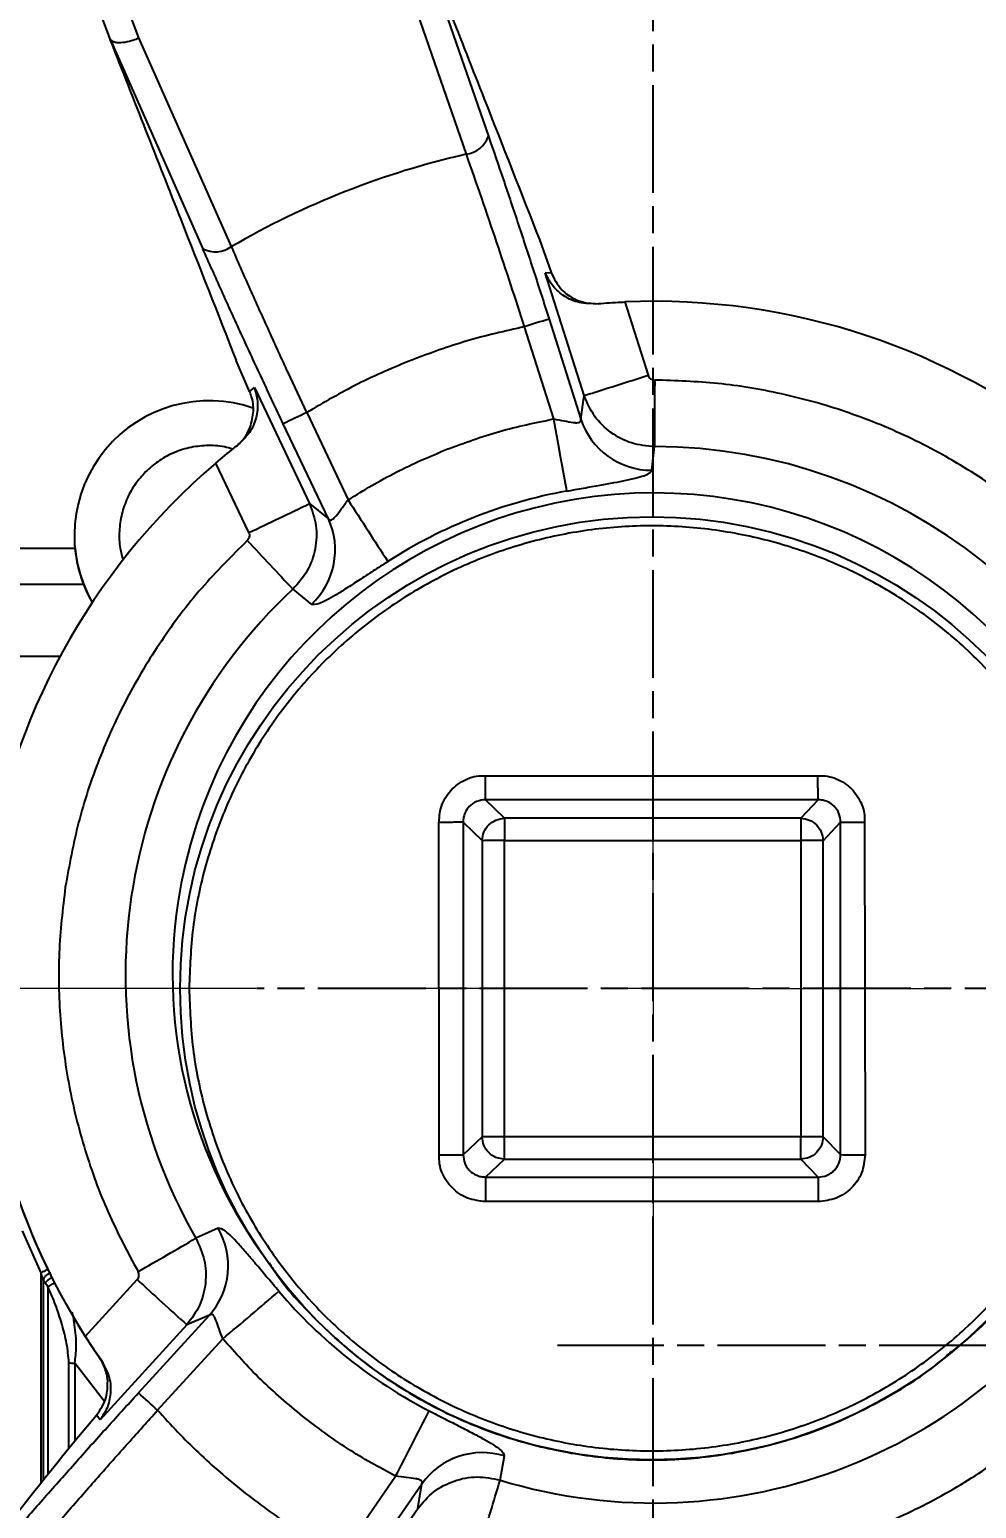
# Model space of a CAD drawing. Header units: millimetres. Extents: x 2451 to 4400, y 944 to 2322.
# Drawn here: x 3202.1 to 3307.5, y 1266.6 to 1431.2 of the extents above; entities that cross this region are included whole.
import ezdxf

# ---------------------------------------------------------------- set-up
doc = ezdxf.new("R2010")
doc.units = ezdxf.units.MM
doc.linetypes.add('AM_ISO08W050', pattern=[18, 12, -1.5, 3, -1.5])
for name, color, linetype, lineweight in [('10', 7, 'Continuous', 0), ('AM_5', 3, 'Continuous', 25), ('AM_7', 4, 'AM_ISO08W050', 25), ('FORMAT', 7, 'Continuous', 18)]:
    doc.layers.add(name, color=color, linetype=linetype, lineweight=lineweight)
doc.styles.add('SLDTEXTSTYLE1', font='txt.shx', dxfattribs={"width": 0.7, "bigfont": 'gbcbig.shx'})
doc.dimstyles.new('SLDDIMSTYLE12$0', dxfattribs={"dimtxt": 12, "dimasz": 10, "dimexe": 0, "dimexo": 0.0625, "dimgap": 0.875, "dimtad": 1, "dimdec": 1, "dimlfac": 1.8, "dimrnd": 1e-09, "dimzin": 12, "dimdsep": 46, "dimtxsty": 'SLDTEXTSTYLE1', "dimcen": 0.09, "dimdle": 8.16, "dimclrd": 3, "dimclre": 3, "dimadec": 0, "dimazin": 3, "dimtfac": 1, "dimtdec": 1, "dimtofl": 0, "dimtmove": 0, "dimatfit": 3, "dimfxl": 0, "dimfrac": 2, "dimtolj": 1, "dimlwd": 5, "dimlwe": 5, "dimarcsym": 0})
doc.dimstyles.new('SLDDIMSTYLE12$3', dxfattribs={"dimtxt": 12, "dimasz": 10, "dimexe": 0, "dimexo": 0.0625, "dimgap": 0.875, "dimtad": 1, "dimdec": 1, "dimlfac": 1.8, "dimrnd": 1e-09, "dimzin": 12, "dimdsep": 46, "dimtxsty": 'SLDTEXTSTYLE1', "dimcen": 0.09, "dimdle": 8.16, "dimclrd": 3, "dimclre": 3, "dimadec": 0, "dimazin": 3, "dimtfac": 1, "dimtdec": 1, "dimtofl": 0, "dimtmove": 0, "dimatfit": 3, "dimfxl": 0, "dimfrac": 2, "dimtolj": 1, "dimlwd": 5, "dimlwe": 5, "dimarcsym": 0})

# ---------------------------------------------------------------- blocks, each defined once
blk = doc.blocks.new('SW_CENTERMARKSYMBOL_15')
at = {"layer": 'FORMAT', "color": 0}
for p, q in [((0, 2), (0, 5.001)), ((0, 0), (0, 1)), ((-2, 0), (-6.488, 0)), ((0, 0), (-1, 0)), ((0, 0), (0, -1)), ((0, 0), (1, 0)), ((2, 0), (6.2, 0)), ((0, -2), (0, -6.938))]:
    blk.add_line(p, q, dxfattribs=at)
blk = doc.blocks.new('*D82')
at = {"layer": 'AM_5', "color": 3, "lineweight": 5, "transparency": 16777216}
blk.add_line((3271.56, 1464.69), (3271.56, 1500.22), dxfattribs=at)
at = {"layer": 'AM_5', "color": 3, "linetype": 'Continuous', "lineweight": 5, "transparency": 16777216}
for p, q in [((3281.56, 1500.22), (3438.63, 1500.22)), ((3448.63, 1398.79), (3448.63, 1500.22))]:
    blk.add_line(p, q, dxfattribs=at)
at = {"layer": 'AM_5', "color": 3, "transparency": 16777216}
for points in [[(3281.56, 1501.89), (3281.56, 1498.56), (3271.56, 1500.22)], [(3438.63, 1501.89), (3438.63, 1498.56), (3448.63, 1500.22)]]:
    blk.add_solid(points, dxfattribs=at)
at = {"layer": 'Defpoints', "color": 0, "transparency": 16777216}
for p in [(3448.63, 1500.22), (3271.56, 1464.62), (3448.63, 1398.72)]:
    blk.add_point(p, dxfattribs=at)
at = {"layer": 'AM_5', "color": 0, "transparency": 16777216, "insert": (3360.09, 1507.1), "char_height": 12, "attachment_point": 5, "style": 'SLDTEXTSTYLE1'}
blk.add_mtext('\\A1;178', dxfattribs=at)
blk = doc.blocks.new('*D83')
at = {"layer": 'AM_5', "color": 3, "linetype": 'Continuous', "lineweight": 5, "transparency": 16777216}
for p, q in [((3148.63, 1359.02), (3148.63, 1500.22)), ((3261.56, 1500.22), (3158.63, 1500.22))]:
    blk.add_line(p, q, dxfattribs=at)
at = {"layer": 'AM_5', "color": 3, "lineweight": 5, "transparency": 16777216}
blk.add_line((3271.56, 1464.69), (3271.56, 1500.22), dxfattribs=at)
at = {"layer": 'AM_5', "color": 3, "transparency": 16777216}
for points in [[(3158.63, 1501.89), (3158.63, 1498.56), (3148.63, 1500.22)], [(3261.56, 1501.89), (3261.56, 1498.56), (3271.56, 1500.22)]]:
    blk.add_solid(points, dxfattribs=at)
at = {"layer": 'Defpoints', "color": 0, "transparency": 16777216}
for p in [(3148.63, 1500.22), (3271.56, 1464.62), (3148.63, 1358.96)]:
    blk.add_point(p, dxfattribs=at)
at = {"layer": 'AM_5', "color": 0, "transparency": 16777216, "insert": (3210.09, 1507.1), "char_height": 12, "attachment_point": 5, "style": 'SLDTEXTSTYLE1'}
blk.add_mtext('\\A1;123', dxfattribs=at)
blk = doc.blocks.new('*D66')
at = {"layer": 'AM_5', "color": 3, "lineweight": 5, "transparency": 16777216}
blk.add_line((3227.34, 1324.49), (3077, 1324.49), dxfattribs=at)
at = {"layer": 'AM_5', "color": 3, "linetype": 'Continuous', "lineweight": 5, "transparency": 16777216}
for p, q in [((3077, 1314.49), (3077, 1092.86)), ((3206.64, 1082.86), (3077, 1082.86))]:
    blk.add_line(p, q, dxfattribs=at)
at = {"layer": 'AM_5', "color": 3, "transparency": 16777216}
for points in [[(3075.34, 1314.49), (3078.67, 1314.49), (3077, 1324.49)], [(3075.34, 1092.86), (3078.67, 1092.86), (3077, 1082.86)]]:
    blk.add_solid(points, dxfattribs=at)
at = {"layer": 'Defpoints', "color": 0, "transparency": 16777216}
for p in [(3227.41, 1324.49), (3077, 1082.86), (3206.7, 1082.86)]:
    blk.add_point(p, dxfattribs=at)
at = {"layer": 'AM_5', "color": 0, "transparency": 16777216, "insert": (3070.13, 1156.78), "char_height": 12, "attachment_point": 5, "rotation": 90, "style": 'SLDTEXTSTYLE1'}
blk.add_mtext('\\A1;245', dxfattribs=at)
blk = doc.blocks.new('*D58')
at = {"layer": 'AM_5', "color": 3, "linetype": 'Continuous', "lineweight": 5, "transparency": 16777216}
blk.add_line((3435.37, 1477.24), (3401.69, 1451.24), dxfattribs=at)
at = {"layer": 'AM_5', "color": 3, "lineweight": 5, "transparency": 16777216}
for p, q in [((3334.31, 1399.31), (3334.49, 1399.31)), ((3334.4, 1399.22), (3334.4, 1399.4))]:
    blk.add_line(p, q, dxfattribs=at)
at = {"layer": 'AM_5', "color": 3, "transparency": 16777216}
blk.add_solid([(3400.67, 1452.56), (3402.71, 1449.93), (3393.77, 1445.13)], dxfattribs=at)
at = {"layer": 'Defpoints', "color": 0, "transparency": 16777216}
for p in [(3393.77, 1445.13), (3275.03, 1353.48)]:
    blk.add_point(p, dxfattribs=at)
at = {"layer": 'AM_5', "color": 0, "transparency": 16777216, "insert": (3418.29, 1472.74), "char_height": 12, "attachment_point": 5, "rotation": 37.6642, "style": 'SLDTEXTSTYLE1'}
blk.add_mtext('\\A1;%%C345', dxfattribs=at)

msp = doc.modelspace()

# ---------------------------------------------------------------- linework, layer by layer
at = {"color": 7, "linetype": 'Continuous', "lineweight": 25}
for p, q in [((3214.304, 1430.321), (3202.366, 1462.322)), ((3202.164, 1454.182), (3211.162, 1429.979)), ((3244.889, 1443.486), (3253.226, 1419.381)), ((3242.45, 1441.411), (3250.737, 1417.369)), ((3211.102, 1430.173), (3221.431, 1406.853)), ((3224.627, 1407.081), (3214.304, 1430.321)), ((3258.899, 1407.874), (3260.204, 1404.193)), ((3259.536, 1404.157), (3260.204, 1404.193)), ((3263.872, 1390.503), (3259.536, 1404.157)), ((3263.182, 1401.091), (3264.072, 1400.819)), ((3264.072, 1400.819), (3264.077, 1400.819)), ((3264.077, 1400.819), (3265.527, 1400.727)), ((3268.413, 1400.92), (3271.007, 1392.755)), ((3257.218, 1398.147), (3260.474, 1387.893)), ((3259.968, 1399.014), (3263.51, 1387.862)), ((3226.635, 1390.963), (3225.138, 1394.415)), ((3226.635, 1390.963), (3227.167, 1391.403)), ((3227.167, 1391.403), (3233.31, 1378.461)), ((3263.51, 1387.862), (3263.872, 1390.503)), ((3232.994, 1388.603), (3237.607, 1378.883)), ((3226.377, 1386.287), (3226.703, 1386.976)), ((3235.404, 1376.788), (3230.387, 1387.359)), ((3226.373, 1386.284), (3226.377, 1386.287)), ((3271.401, 1382.177), (3271.717, 1384.81)), ((3226.547, 1375.237), (3222.874, 1382.976)), ((3233.31, 1378.461), (3235.404, 1376.788)), ((3207.135, 1374.955), (3207.135, 1374.906)), ((3191.66, 1373.489), (3207.198, 1373.489)), ((3231.456, 1368.947), (3233.511, 1367.248)), ((3125.512, 1361.489), (3205.567, 1361.489)), ((3252.9, 1348.154), (3289.871, 1348.166)), ((3255.011, 1343.423), (3252.9, 1345.49)), ((3289.934, 1345.49), (3252.9, 1345.49)), ((3289.934, 1345.49), (3287.986, 1343.423)), ((3247.753, 1305.965), (3247.719, 1342.938)), ((3250.414, 1343.004), (3252.524, 1340.937)), ((3250.414, 1343.004), (3250.414, 1305.97)), ((3287.986, 1343.423), (3255.011, 1343.423)), ((3290.475, 1340.936), (3292.419, 1342.999)), ((3292.419, 1305.974), (3292.419, 1342.999)), ((3295.081, 1342.994), (3295.156, 1305.969)), ((3252.524, 1340.937), (3252.524, 1307.962)), ((3255.011, 1307.966), (3255.011, 1340.941)), ((3255.011, 1340.941), (3287.986, 1340.941)), ((3287.986, 1340.941), (3287.986, 1307.966)), ((3290.475, 1307.962), (3290.475, 1340.936)), ((3218.908, 1324.623), (3218.908, 1324.614)), ((3252.524, 1307.962), (3250.414, 1305.97)), ((3287.986, 1307.966), (3255.011, 1307.966)), ((3292.419, 1305.974), (3290.475, 1307.962)), ((3252.905, 1303.486), (3255.011, 1305.473)), ((3255.011, 1305.473), (3287.986, 1305.473)), ((3287.986, 1305.473), (3289.93, 1303.486)), ((3252.905, 1303.486), (3289.93, 1303.486)), ((3289.93, 1300.743), (3252.905, 1300.743)), ((3223.134, 1297.773), (3220.661, 1296.669)), ((3203.447, 1292.823), (3201.364, 1297.483)), ((3203.447, 1292.793), (3203.447, 1292.823)), ((3203.455, 1292.79), (3203.447, 1292.823)), ((3203.895, 1291.676), (3203.696, 1291.958)), ((3204.196, 1291.292), (3203.895, 1291.676)), ((3208.352, 1285.735), (3214.124, 1292.061)), ((3214.271, 1279.455), (3222.158, 1288.098)), ((3222.158, 1288.098), (3219.654, 1287.03)), ((3219.654, 1287.03), (3210, 1276.451)), ((3216.402, 1277.515), (3223.654, 1285.462)), ((3210.433, 1278.533), (3207.182, 1282.752)), ((3209.951, 1283.312), (3210.174, 1283.005)), ((3210.731, 1281.521), (3210.728, 1281.524)), ((3210.842, 1280.767), (3210.731, 1281.521)), ((3207.169, 1274.12), (3209.612, 1276.981)), ((3210, 1276.451), (3209.612, 1276.981)), ((3254.529, 1269.733), (3255.009, 1272.423)), ((3236.78, 1261.309), (3242.89, 1270.163)), ((3245.801, 1269.295), (3239.155, 1259.664)), ((3245.364, 1266.583), (3245.801, 1269.295)), ((3237.23, 1254.796), (3245.364, 1266.583))]:
    msp.add_line(p, q, dxfattribs=at)
at = {"color": 7, "linetype": 'Continuous', "lineweight": 25, "flags": 128}
for points in [[(3271.728, 1392.223), (3271.726, 1390.889), (3271.724, 1389.598), (3271.722, 1388.391), (3271.721, 1387.307), (3271.719, 1386.38), (3271.718, 1385.64), (3271.718, 1385.111), (3271.717, 1384.81)], [(3260.474, 1387.893), (3260.735, 1386.447), (3260.987, 1385.048), (3261.224, 1383.74), (3261.436, 1382.565), (3261.618, 1381.561), (3261.763, 1380.759), (3261.867, 1380.186), (3261.926, 1379.859)], [(3255.011, 1343.423), (3255.011, 1343.335), (3255.011, 1343.167), (3255.011, 1342.924), (3255.011, 1342.614), (3255.011, 1342.248), (3255.011, 1341.838), (3255.011, 1341.397), (3255.011, 1340.941)], [(3287.986, 1343.423), (3287.986, 1343.335), (3287.986, 1343.167), (3287.986, 1342.924), (3287.986, 1342.614), (3287.986, 1342.248), (3287.986, 1341.838), (3287.986, 1341.397), (3287.986, 1340.941)], [(3255.011, 1305.473), (3255.011, 1305.56), (3255.011, 1305.728), (3255.011, 1305.972), (3255.011, 1306.284), (3255.011, 1306.652), (3255.011, 1307.065), (3255.011, 1307.508), (3255.011, 1307.966)], [(3287.986, 1305.473), (3287.986, 1305.56), (3287.986, 1305.728), (3287.986, 1305.972), (3287.986, 1306.284), (3287.986, 1306.652), (3287.986, 1307.065), (3287.986, 1307.508), (3287.986, 1307.966)], [(3252.905, 1303.486), (3252.905, 1303.39), (3252.905, 1303.205), (3252.905, 1302.936), (3252.905, 1302.594), (3252.905, 1302.188), (3252.905, 1301.735), (3252.905, 1301.247), (3252.905, 1300.743)], [(3289.93, 1303.486), (3289.93, 1303.39), (3289.93, 1303.205), (3289.93, 1302.936), (3289.93, 1302.594), (3289.93, 1302.188), (3289.93, 1301.735), (3289.93, 1301.247), (3289.93, 1300.743)], [(3203.447, 1269.464), (3203.447, 1273.057), (3203.447, 1278.108), (3203.447, 1283.098), (3203.447, 1288.001), (3203.447, 1292.793)], [(3203.696, 1269.777), (3203.696, 1272.505), (3203.696, 1277.478), (3203.696, 1282.394), (3203.696, 1287.229), (3203.696, 1291.958)], [(3204.196, 1291.292), (3204.196, 1286.401), (3204.196, 1281.399), (3204.196, 1276.314), (3204.196, 1271.172), (3204.196, 1270.396)], [(3206.528, 1273.335), (3206.528, 1277.892), (3206.528, 1282.824)], [(3207.182, 1282.752), (3207.182, 1277.84), (3207.182, 1274.147)]]:
    msp.add_lwpolyline(points, dxfattribs=at)
at = {"color": 7, "linetype": 'Continuous', "lineweight": 25}
msp.add_circle((3271.408, 1324.489), 52.5, dxfattribs=at)
for centre, radius, start, end in [((3250.344, 1420.402), 3.058, 277.39752, 340.49784), ((3271.633, 1326.057), 93.672, 102.88972, 120.12054), ((3222.842, 1409.577), 3.068, 242.60529, 305.56074), ((3271.634, 1325.989), 75, 10.54851, 92.46086), ((3380.491, 1011.95), 405.394, 107.29542, 107.70302), ((2950.936, 2394.717), 1051.844, 287.308245, 287.715785), ((3222.135, 1374.917), 15, 70.68701, 209.89018), ((3416.919, 999.721), 430.183, 115.31225, 115.69693), ((3271.37, 1390.454), 8.277, 198.25, 270.21482), ((3271.633, 1326.001), 58.809, 13.09228, 89.91829), ((3271.633, 1325.989), 75, 130.5515, 212.46111), ((3271.633, 1326.08), 53.574, 308.26934, 171.50515), ((2749.64, 2384.164), 1115.963, 295.299462, 295.684155), ((5230.196, 2660.13), 2368.967, 212.741266, 212.938789), ((3271.633, 1326.064), 54.664, 100.22856, 122.78193), ((3227.886, 1373.322), 8.279, 312.79782, 24.74766), ((3222.134, 1374.868), 15, 179.85416, 209.77464), ((4474.756, 2540.152), 1708.073, 223.040922, 223.289717), ((3271.633, 1326.001), 58.809, 133.09211, 209.9183), ((3254.472, 975.405), 365.536, 89.91553, 90.30529), ((3288.532, 981.155), 359.787, 89.69056, 90.08686), ((3271.633, 1326.08), 53.574, 171.50512, 216.90515), ((3271.633, 1325.977), 75, 179.85416, 214.67082), ((3254.472, 942.43), 365.536, 89.91553, 90.30529), ((3288.532, 948.18), 359.787, 89.69056, 90.08686), ((3294.556, 1701.734), 395.766, 269.69056, 270.08686), ((3215.984, 1293.607), 8.275, 318.25455, 30.22182), ((2535.883, 2474.818), 1362.702, 299.853963, 300.166528), ((3271.633, 1326.001), 58.81, 253.09221, 329.91815), ((3203.049, 1291.733), 1.132, 68.96163, 69.4452), ((4124.819, 2287.608), 1349.252, 227.54871, 227.866183), ((3271.634, 1325.99), 75, 250.55137, 332.45778), ((2122.779, 2589.46), 1706.557, 310.172067, 310.447019), ((3271.633, 1326.064), 54.664, 220.22866, 242.78205), ((2865.227, 893.792), 520.16, 47.53594, 47.85337), ((699.37, 2580.259), 2861.092, 332.748286, 332.912361), ((3252.56, 1264.515), 8.278, 72.79245, 144.73438), ((-671.265, 2456.885), 4101.365, 343.070862, 343.174801)]:
    msp.add_arc(centre, radius, start, end, dxfattribs=at)
for points, knots in [([(3271.2, 1155.758), (3273.761, 1155.783), (3277.341, 1155.818), (3282.61, 1156.096), (3287.075, 1156.432), (3292.391, 1156.997), (3297.96, 1157.771), (3303.773, 1158.781), (3309.744, 1160.037), (3315.82, 1161.547), (3321.958, 1163.318), (3328.124, 1165.352), (3334.287, 1167.652), (3340.424, 1170.217), (3346.512, 1173.047), (3352.532, 1176.141), (3358.464, 1179.496), (3364.293, 1183.108), (3370.003, 1186.973), (3375.579, 1191.088), (3381.006, 1195.445), (3386.272, 1200.039), (3391.363, 1204.864), (3396.268, 1209.911), (3400.975, 1215.174), (3405.473, 1220.644), (3409.751, 1226.312), (3413.8, 1232.17), (3417.609, 1238.206), (3421.171, 1244.412), (3424.476, 1250.777), (3427.517, 1257.289), (3430.286, 1263.939), (3432.776, 1270.713), (3434.982, 1277.601), (3436.896, 1284.589), (3438.515, 1291.667), (3439.833, 1298.821), (3440.846, 1306.038), (3441.55, 1313.305), (3441.943, 1320.609), (3442.022, 1327.937), (3441.785, 1335.275), (3441.231, 1342.61), (3440.359, 1349.927), (3439.168, 1357.214), (3437.66, 1364.457), (3435.835, 1371.642), (3433.695, 1378.754), (3431.241, 1385.782), (3428.476, 1392.71), (3425.403, 1399.527), (3422.026, 1406.217), (3418.349, 1412.769), (3414.375, 1419.169), (3410.11, 1425.405), (3405.559, 1431.463), (3400.727, 1437.331), (3395.62, 1442.997), (3390.243, 1448.45), (3384.796, 1453.498), (3379.323, 1458.15), (3373.865, 1462.419), (3368.24, 1466.462), (3362.458, 1470.27), (3356.531, 1473.838), (3350.469, 1477.16), (3344.283, 1480.23), (3337.986, 1483.044), (3331.592, 1485.596), (3325.117, 1487.882), (3318.58, 1489.898), (3312.005, 1491.641), (3305.432, 1493.106), (3298.938, 1494.287), (3292.648, 1495.184), (3287.125, 1495.768), (3282.242, 1496.135), (3277.418, 1496.375), (3271.443, 1496.492), (3265.927, 1496.382), (3260.657, 1496.11), (3256.193, 1495.773), (3250.877, 1495.208), (3245.308, 1494.434), (3239.494, 1493.424), (3233.523, 1492.168), (3227.447, 1490.657), (3221.309, 1488.887), (3215.144, 1486.853), (3208.981, 1484.553), (3202.844, 1481.988), (3196.756, 1479.157), (3190.736, 1476.064), (3184.803, 1472.709), (3178.974, 1469.097), (3173.264, 1465.231), (3167.689, 1461.117), (3162.262, 1456.76), (3156.996, 1452.166), (3151.905, 1447.341), (3147, 1442.294), (3142.293, 1437.031), (3137.795, 1431.561), (3133.517, 1425.892), (3129.468, 1420.035), (3125.658, 1413.999), (3122.097, 1407.793), (3118.792, 1401.428), (3115.749, 1394.916), (3112.987, 1388.265), (3110.65, 1381.982), (3109.372, 1377.877), (3108.808, 1376.069)], [0, 0, 0, 0, 0.0102074, 0.014274, 0.021037, 0.0280561, 0.0355867, 0.0434511, 0.0515783, 0.0599113, 0.0684099, 0.0770439, 0.085791, 0.0946336, 0.1035582, 0.112554, 0.1216124, 0.1307262, 0.1398897, 0.1490979, 0.1583469, 0.1676331, 0.1769537, 0.1863062, 0.1956884, 0.2050985, 0.2145348, 0.2239961, 0.233481, 0.2429885, 0.2525178, 0.262068, 0.2716385, 0.2812287, 0.2908382, 0.3004664, 0.3101132, 0.3197782, 0.3294613, 0.3391624, 0.3488814, 0.3586183, 0.3683733, 0.3781464, 0.387938, 0.3977483, 0.4075776, 0.4174265, 0.4272956, 0.4371854, 0.4470968, 0.4570307, 0.4669882, 0.4769704, 0.486979, 0.4970156, 0.5070822, 0.5171812, 0.5273154, 0.5374882, 0.5477037, 0.5569145, 0.5661226, 0.5753266, 0.5845258, 0.5937191, 0.6029052, 0.6120821, 0.6212471, 0.6303962, 0.6395236, 0.6486197, 0.6576679, 0.6666375, 0.6754633, 0.6839789, 0.6919633, 0.6976055, 0.7035012, 0.7112199, 0.7214273, 0.7254939, 0.7322569, 0.739276, 0.7468066, 0.754671, 0.7627982, 0.7711312, 0.7796298, 0.7882638, 0.7970109, 0.8058535, 0.8147781, 0.8237739, 0.8328323, 0.8419461, 0.8511096, 0.8603178, 0.8695668, 0.878853, 0.8881736, 0.8975261, 0.9069083, 0.9163184, 0.9257547, 0.935216, 0.9447009, 0.9542084, 0.9637377, 0.9732879, 0.9828584, 0.9924486, 1, 1, 1, 1]), ([(3272.017, 1476.447), (3274.417, 1476.41), (3277.776, 1476.357), (3282.718, 1476.053), (3286.908, 1475.697), (3291.895, 1475.105), (3297.116, 1474.306), (3302.562, 1473.268), (3308.15, 1471.984), (3313.829, 1470.446), (3319.557, 1468.648), (3325.301, 1466.588), (3331.031, 1464.264), (3336.723, 1461.676), (3342.355, 1458.826), (3347.907, 1455.716), (3353.36, 1452.349), (3358.698, 1448.73), (3363.903, 1444.863), (3368.962, 1440.754), (3373.86, 1436.41), (3378.584, 1431.837), (3383.119, 1427.044), (3387.455, 1422.038), (3391.58, 1416.829), (3395.482, 1411.426), (3399.152, 1405.839), (3402.578, 1400.078), (3405.752, 1394.154), (3408.666, 1388.079), (3411.311, 1381.864), (3413.679, 1375.522), (3415.764, 1369.064), (3417.558, 1362.505), (3419.058, 1355.857), (3420.257, 1349.133), (3421.153, 1342.347), (3421.729, 1335.513), (3422.003, 1329.447), (3421.951, 1325.663), (3421.931, 1324.17)], [0, 0, 0, 0, 0.0302952, 0.0423856, 0.0624901, 0.08336, 0.1057536, 0.1291426, 0.1533151, 0.1781023, 0.2033838, 0.2290707, 0.2550958, 0.2814075, 0.3079654, 0.3347376, 0.3616982, 0.3888263, 0.4161047, 0.4435189, 0.4710571, 0.4987089, 0.526466, 0.5543209, 0.5822674, 0.6103001, 0.6384144, 0.6666062, 0.6948723, 0.7232096, 0.7516156, 0.7800883, 0.8086258, 0.8372268, 0.86589, 0.8946146, 0.9234, 0.9522458, 0.9811519, 1, 1, 1, 1]), ([(3244.976, 1443.302), (3247.568, 1436.708), (3252.195, 1424.933), (3256.85, 1413.086), (3258.899, 1407.874)], [0, 0, 0, 0, 0.5600004, 1, 1, 1, 1]), ([(3211.162, 1429.979), (3211.149, 1430.014), (3211.12, 1430.087), (3211.094, 1430.16), (3211.089, 1430.186), (3211.094, 1430.185), (3211.1, 1430.176), (3211.102, 1430.173)], [0, 0, 0, 0, 0.3325712, 0.6879646, 0.8313814, 0.949784, 1, 1, 1, 1]), ([(3211.102, 1430.173), (3211.215, 1430.067), (3211.39, 1429.903), (3211.854, 1429.817), (3212.413, 1429.802), (3213.155, 1429.918), (3213.82, 1430.127), (3214.166, 1430.263), (3214.268, 1430.306), (3214.304, 1430.321)], [0, 0, 0, 0, 0.2389954, 0.3678324, 0.4996781, 0.7489725, 0.9246805, 0.9739408, 1, 1, 1, 1]), ([(3211.162, 1429.979), (3213.763, 1423.359), (3218.408, 1411.54), (3223.082, 1399.648), (3225.138, 1394.415)], [0, 0, 0, 0, 0.5600002, 1, 1, 1, 1]), ([(3253.226, 1419.381), (3253.779, 1417.772), (3254.886, 1414.554), (3256.58, 1409.483), (3258.283, 1404.292), (3259.405, 1400.778), (3259.968, 1399.014)], [0, 0, 0, 0, 0.2492462, 0.4987214, 0.7485201, 1, 1, 1, 1]), ([(3250.737, 1417.369), (3251.301, 1415.756), (3252.407, 1412.588), (3254.07, 1407.689), (3255.673, 1402.884), (3256.71, 1399.705), (3257.218, 1398.147)], [0, 0, 0, 0, 0.2645644, 0.5194287, 0.7645782, 1, 1, 1, 1]), ([(3230.387, 1387.359), (3229.596, 1389.032), (3228.019, 1392.368), (3225.725, 1397.326), (3223.507, 1402.19), (3222.123, 1405.299), (3221.431, 1406.853)], [0, 0, 0, 0, 0.2514799, 0.5012785, 0.7507527, 1, 1, 1, 1]), ([(3232.994, 1388.603), (3232.303, 1390.088), (3230.892, 1393.12), (3228.788, 1397.727), (3226.664, 1402.445), (3225.314, 1405.517), (3224.627, 1407.081)], [0, 0, 0, 0, 0.2354209, 0.48057, 0.7354347, 1, 1, 1, 1]), ([(3265.137, 1400.709), (3264.437, 1400.734), (3263.037, 1400.785), (3261.443, 1401.652), (3260.224, 1402.772), (3259.766, 1403.695), (3259.536, 1404.157)], [0, 0, 0, 0, 0.2499493, 0.4997481, 0.749457, 1, 1, 1, 1]), ([(3260.204, 1404.193), (3260.543, 1403.515), (3261.128, 1402.345), (3262.386, 1401.437), (3263.056, 1401.145), (3263.182, 1401.091)], [0, 0, 0, 0, 0.5280154, 0.9113192, 1, 1, 1, 1]), ([(3265.137, 1400.709), (3265.972, 1400.774), (3267.041, 1400.858), (3268.167, 1400.909), (3268.413, 1400.92)], [0, 0, 0, 0, 0.7808444, 1, 1, 1, 1]), ([(3271.007, 1392.755), (3271.038, 1392.681), (3271.1, 1392.533), (3271.273, 1392.362), (3271.488, 1392.246), (3271.648, 1392.231), (3271.728, 1392.223)], [0, 0, 0, 0, 0.25014976, 0.49937147, 0.74925843, 1, 1, 1, 1]), ([(3336.148, 1340.991), (3335.547, 1343.258), (3334.331, 1347.843), (3331.559, 1354.493), (3328.044, 1360.971), (3323.729, 1367.127), (3318.668, 1372.833), (3312.954, 1377.943), (3306.688, 1382.361), (3299.989, 1386.007), (3293.019, 1388.826), (3285.917, 1390.792), (3278.813, 1391.996), (3274.072, 1392.148), (3271.728, 1392.223)], [0, 0, 0, 0, 0.07919299, 0.16015936, 0.24278284, 0.32785451, 0.41364109, 0.49999999, 0.58635361, 0.67214028, 0.75721715, 0.83983537, 0.92080432, 1, 1, 1, 1]), ([(3227.167, 1391.403), (3227.313, 1390.908), (3227.606, 1389.92), (3227.476, 1388.268), (3226.9, 1386.546), (3225.91, 1385.553), (3225.415, 1385.057)], [0, 0, 0, 0, 0.2505534, 0.5002592, 0.7500542, 1, 1, 1, 1]), ([(3226.703, 1386.976), (3226.864, 1387.565), (3227.186, 1388.743), (3226.974, 1390.098), (3226.702, 1390.792), (3226.635, 1390.963)], [0, 0, 0, 0, 0.43033155, 0.858978, 1, 1, 1, 1]), ([(3271.717, 1384.81), (3270.85, 1384.892), (3269.118, 1385.055), (3266.791, 1386.299), (3264.894, 1388.123), (3264.213, 1389.709), (3263.872, 1390.503)], [0, 0, 0, 0, 0.2503671, 0.5005248, 0.7501034, 1, 1, 1, 1]), ([(3260.474, 1387.893), (3260.875, 1387.824), (3261.665, 1387.686), (3262.538, 1387.508), (3263.072, 1387.463), (3263.359, 1387.501), (3263.522, 1387.629), (3263.514, 1387.783), (3263.51, 1387.862)], [0, 0, 0, 0, 0.2616178, 0.5161546, 0.6376198, 0.7555299, 0.8740541, 1, 1, 1, 1]), ([(3224.753, 1384.529), (3224.447, 1384.623), (3223.508, 1384.908), (3221.849, 1384.977), (3219.888, 1384.742), (3218.049, 1384.116), (3216.407, 1383.21), (3215.503, 1382.395), (3215.064, 1381.998)], [0, 0, 0, 0, 0.0913222, 0.2798441, 0.468366, 0.6532648, 0.8313182, 1, 1, 1, 1]), ([(3222.874, 1382.976), (3223.552, 1383.546), (3224.421, 1384.275), (3225.236, 1384.916), (3225.415, 1385.057)], [0, 0, 0, 0, 0.78080054, 1, 1, 1, 1]), ([(3225.107, 1384.801), (3225.469, 1385.133), (3225.954, 1385.578), (3226.288, 1386.141), (3226.373, 1386.284)], [0, 0, 0, 0, 0.7449704, 1, 1, 1, 1]), ([(3215.064, 1381.998), (3214.676, 1381.569), (3213.879, 1380.689), (3212.985, 1379.094), (3212.358, 1377.314), (3212.092, 1375.412), (3212.142, 1373.668), (3212.435, 1372.619), (3212.555, 1372.19)], [0, 0, 0, 0, 0.1629563, 0.3344814, 0.5122355, 0.6932761, 0.8743167, 1, 1, 1, 1]), ([(3261.926, 1379.859), (3262.561, 1379.973), (3263.846, 1380.203), (3265.634, 1380.518), (3267.236, 1380.804), (3268.672, 1381.081), (3269.881, 1381.359), (3270.74, 1381.636), (3271.278, 1381.908), (3271.36, 1382.086), (3271.401, 1382.177)], [0, 0, 0, 0, 0.1222892, 0.2475486, 0.3637592, 0.4805658, 0.6189284, 0.7530679, 0.8736947, 1, 1, 1, 1]), ([(3233.31, 1378.461), (3233.601, 1377.652), (3234.184, 1376.032), (3234.045, 1373.409), (3233.195, 1370.907), (3232.037, 1369.601), (3231.456, 1368.947)], [0, 0, 0, 0, 0.248705, 0.4981896, 0.7483774, 1, 1, 1, 1]), ([(3235.404, 1376.788), (3235.455, 1376.728), (3235.555, 1376.61), (3235.762, 1376.627), (3235.998, 1376.795), (3236.358, 1377.191), (3236.876, 1377.918), (3237.361, 1378.558), (3237.607, 1378.883)], [0, 0, 0, 0, 0.1251651, 0.2440023, 0.362149, 0.4834229, 0.7377951, 1, 1, 1, 1]), ([(3226.547, 1375.237), (3226.574, 1375.161), (3226.63, 1375.011), (3226.619, 1374.768), (3226.542, 1374.537), (3226.435, 1374.417), (3226.382, 1374.356)], [0, 0, 0, 0, 0.25014978, 0.49937143, 0.74925837, 1, 1, 1, 1]), ([(3226.382, 1374.356), (3224.647, 1372.626), (3221.164, 1369.152), (3216.699, 1363.225), (3212.86, 1356.845), (3209.789, 1350.063), (3207.445, 1343.022), (3206.563, 1338.182), (3206.123, 1335.771)], [0, 0, 0, 0, 0.1654437, 0.332195, 0.5, 0.6677943, 0.834551, 1, 1, 1, 1]), ([(3242.036, 1372.022), (3241.489, 1371.669), (3240.382, 1370.953), (3238.815, 1369.936), (3237.386, 1369.012), (3236.163, 1368.251), (3235.154, 1367.676), (3234.084, 1367.16), (3233.739, 1367.213), (3233.511, 1367.248)], [0, 0, 0, 0, 0.1235233, 0.2501507, 0.3747805, 0.5002123, 0.6235234, 0.7497125, 1, 1, 1, 1]), ([(3127.685, 1369.489), (3129.058, 1369.489), (3134.137, 1369.489), (3142.865, 1369.489), (3153.754, 1369.489), (3164.363, 1369.489), (3174.695, 1369.489), (3184.722, 1369.489), (3192.076, 1369.489), (3195.939, 1369.489), (3196.687, 1369.489), (3196.687, 1369.489), (3196.687, 1369.489), (3196.687, 1369.489), (3200.502, 1369.489), (3204.317, 1369.489), (3208.132, 1369.489)], [0.53953641, 0.53953641, 0.53953641, 0.53953641, 0.56595073, 0.63717085, 0.70731845, 0.77672255, 0.84532766, 0.91392969, 0.98333386, 1, 1, 1, 1.00000011, 1.00000011, 1.00000011, 1.08499559, 1.08499559, 1.08499559, 1.08499559]), ([(3247.719, 1342.938), (3247.775, 1343.644), (3247.886, 1345.039), (3249.122, 1346.79), (3250.559, 1347.758), (3251.876, 1348.165), (3252.561, 1348.158), (3252.9, 1348.154)], [0, 0, 0, 0, 0.2548061, 0.5030235, 0.7512335, 0.8766037, 1, 1, 1, 1]), ([(3289.934, 1345.49), (3289.933, 1345.554), (3289.931, 1345.686), (3289.918, 1346.279), (3289.901, 1346.961), (3289.885, 1347.601), (3289.876, 1347.972), (3289.871, 1348.166)], [0, 0, 0, 0, 0.2386603, 0.491323, 0.7193143, 0.8531728, 1, 1, 1, 1]), ([(3289.871, 1348.166), (3290.237, 1348.166), (3290.943, 1348.164), (3292.28, 1347.758), (3293.727, 1346.787), (3294.695, 1345.335), (3295.101, 1344.018), (3295.088, 1343.333), (3295.081, 1342.994)], [0, 0, 0, 0, 0.1326034, 0.256109, 0.503904, 0.7516959, 0.877002, 1, 1, 1, 1]), ([(3252.9, 1345.49), (3252.573, 1345.459), (3252.08, 1345.411), (3251.498, 1345.097), (3250.997, 1344.691), (3250.633, 1344.139), (3250.438, 1343.512), (3250.422, 1343.175), (3250.414, 1343.004)], [0, 0, 0, 0, 0.2493138, 0.3761129, 0.5001652, 0.7410461, 0.8682365, 1, 1, 1, 1]), ([(3292.419, 1342.999), (3292.387, 1343.326), (3292.339, 1343.82), (3292.025, 1344.401), (3291.62, 1344.904), (3291.068, 1345.27), (3290.441, 1345.466), (3290.105, 1345.482), (3289.934, 1345.49)], [0, 0, 0, 0, 0.2493268, 0.3762956, 0.5001656, 0.7420044, 0.8689622, 1, 1, 1, 1]), ([(3250.414, 1343.004), (3250.347, 1343.002), (3250.209, 1342.999), (3249.602, 1342.984), (3248.919, 1342.967), (3248.285, 1342.952), (3247.914, 1342.943), (3247.719, 1342.938)], [0, 0, 0, 0, 0.2438999, 0.4992707, 0.7200727, 0.8527413, 1, 1, 1, 1]), ([(3206.123, 1335.771), (3205.839, 1333.338), (3205.268, 1328.451), (3205.453, 1321.033), (3206.409, 1313.649), (3208.216, 1306.426), (3210.754, 1299.453), (3213.07, 1295.112), (3214.223, 1292.951)], [0, 0, 0, 0, 0.1654437, 0.332195, 0.5, 0.6677943, 0.834551, 1, 1, 1, 1]), ([(3101.33, 1327.25), (3101.314, 1326.258), (3101.259, 1322.819), (3101.495, 1316.93), (3102.034, 1309.595), (3102.91, 1302.277), (3104.099, 1294.99), (3105.608, 1287.748), (3107.432, 1280.563), (3109.573, 1273.45), (3112.027, 1266.423), (3114.792, 1259.494), (3117.864, 1252.678), (3121.241, 1245.987), (3124.919, 1239.435), (3128.893, 1233.035), (3133.158, 1226.8), (3137.709, 1220.742), (3142.541, 1214.874), (3147.648, 1209.207), (3153.024, 1203.755), (3158.471, 1198.707), (3163.945, 1194.055), (3169.403, 1189.785), (3175.028, 1185.743), (3180.809, 1181.935), (3186.737, 1178.367), (3192.799, 1175.045), (3198.985, 1171.974), (3205.282, 1169.161), (3211.675, 1166.609), (3218.15, 1164.323), (3224.688, 1162.307), (3231.263, 1160.564), (3237.836, 1159.099), (3244.33, 1157.918), (3250.619, 1157.021), (3256.143, 1156.437), (3261.026, 1156.071), (3265.85, 1155.823), (3269.264, 1155.782), (3271.2, 1155.758)], [0, 0, 0, 0, 0.0110977, 0.0384563, 0.065866, 0.0933273, 0.120841, 0.1484084, 0.1760305, 0.2037091, 0.231446, 0.2592434, 0.2871039, 0.3150305, 0.3430267, 0.3710966, 0.3992451, 0.4274777, 0.4558012, 0.4842235, 0.512754, 0.5414043, 0.5672369, 0.5930617, 0.6188752, 0.6446752, 0.6704587, 0.6962218, 0.7219592, 0.7476632, 0.7733229, 0.7989215, 0.8244321, 0.8498086, 0.8749648, 0.8997175, 0.9236002, 0.9459932, 0.9618174, 0.9783523, 1, 1, 1, 1]), ([(3252.905, 1300.743), (3252.222, 1300.82), (3250.855, 1300.976), (3249.112, 1302.18), (3248.142, 1303.621), (3247.734, 1304.94), (3247.747, 1305.625), (3247.753, 1305.965)], [0, 0, 0, 0, 0.2495155, 0.4993463, 0.7494031, 0.8758585, 1, 1, 1, 1]), ([(3247.753, 1305.965), (3248.073, 1305.965), (3248.733, 1305.965), (3249.59, 1305.966), (3250.215, 1305.968), (3250.349, 1305.969), (3250.414, 1305.97)], [0, 0, 0, 0, 0.2426841, 0.5013251, 0.7592367, 1, 1, 1, 1]), ([(3250.414, 1305.97), (3250.446, 1305.643), (3250.494, 1305.149), (3250.81, 1304.568), (3251.216, 1304.069), (3251.768, 1303.706), (3252.394, 1303.51), (3252.732, 1303.494), (3252.905, 1303.486)], [0, 0, 0, 0, 0.2493016, 0.375853, 0.5001539, 0.7402565, 0.8676627, 1, 1, 1, 1]), ([(3289.93, 1303.486), (3290.257, 1303.518), (3290.751, 1303.566), (3291.332, 1303.881), (3291.833, 1304.287), (3292.198, 1304.839), (3292.394, 1305.465), (3292.41, 1305.803), (3292.419, 1305.974)], [0, 0, 0, 0, 0.2493148, 0.376036, 0.5001542, 0.7412291, 0.8683988, 1, 1, 1, 1]), ([(3295.156, 1305.969), (3295.078, 1305.284), (3294.922, 1303.914), (3293.716, 1302.183), (3291.985, 1300.977), (3290.615, 1300.821), (3289.93, 1300.743)], [0, 0, 0, 0, 0.2498541, 0.5000068, 0.7501542, 1, 1, 1, 1]), ([(3229.899, 1290.76), (3229.479, 1291.257), (3228.629, 1292.264), (3227.733, 1293.329), (3227.163, 1294.003), (3226.829, 1294.398), (3226.205, 1295.13), (3225.408, 1296.041), (3224.587, 1296.904), (3223.711, 1297.701), (3223.365, 1297.744), (3223.134, 1297.773)], [0, 0, 0, 0, 0.1235463, 0.2500747, 0.2792914, 0.3122334, 0.3634887, 0.4998737, 0.6231492, 0.7493974, 1, 1, 1, 1]), ([(3220.661, 1296.669), (3221.023, 1295.877), (3221.748, 1294.295), (3221.835, 1291.658), (3221.204, 1289.105), (3220.171, 1287.722), (3219.654, 1287.03)], [0, 0, 0, 0, 0.250367, 0.5005248, 0.7501034, 1, 1, 1, 1]), ([(3203.447, 1292.823), (3203.512, 1292.863), (3203.643, 1292.944), (3203.904, 1293.082), (3204.105, 1293.183), (3204.208, 1293.23), (3204.223, 1293.237)], [0, 0, 0, 0, 0.3222981, 0.6435165, 0.9486834, 1, 1, 1, 1]), ([(3203.696, 1291.958), (3203.683, 1291.999), (3203.652, 1292.094), (3203.568, 1292.378), (3203.503, 1292.615), (3203.455, 1292.79)], [0, 0, 0, 0, 0.1694804, 0.3880482, 1, 1, 1, 1]), ([(3203.696, 1291.958), (3203.717, 1292.054), (3203.758, 1292.246), (3203.958, 1292.514), (3204.219, 1292.707), (3204.417, 1292.811), (3204.516, 1292.828), (3204.518, 1292.828)], [0, 0, 0, 0, 0.2608226, 0.5230424, 0.7711913, 0.9942166, 1, 1, 1, 1]), ([(3214.124, 1292.061), (3214.172, 1292.125), (3214.269, 1292.252), (3214.33, 1292.488), (3214.324, 1292.731), (3214.257, 1292.877), (3214.223, 1292.951)], [0, 0, 0, 0, 0.25014976, 0.49937147, 0.74925843, 1, 1, 1, 1]), ([(3228.816, 1293.928), (3229.124, 1293.455), (3230.683, 1291.064), (3234.215, 1287.277), (3239.346, 1282.704), (3245.085, 1278.886), (3251.258, 1275.838), (3257.781, 1273.625), (3264.535, 1272.281), (3271.407, 1271.831), (3278.28, 1272.28), (3285.032, 1273.627), (3291.563, 1275.83), (3297.704, 1278.917), (3302.143, 1281.698), (3304.31, 1283.646), (3304.773, 1284.063)], [0, 0, 0, 0, 0.019687, 0.0995672, 0.1794473, 0.2593274, 0.3392075, 0.4190876, 0.4989678, 0.5788479, 0.658728, 0.7386081, 0.8184882, 0.8983683, 0.9782485, 1, 1, 1, 1]), ([(3252.369, 1262.614), (3254.633, 1262.001), (3259.212, 1260.761), (3266.357, 1259.836), (3273.724, 1259.641), (3281.213, 1260.301), (3288.686, 1261.83), (3295.969, 1264.224), (3302.927, 1267.441), (3309.434, 1271.42), (3315.36, 1276.046), (3320.614, 1281.214), (3325.208, 1286.764), (3327.711, 1290.794), (3328.948, 1292.787)], [0, 0, 0, 0, 0.079193, 0.1601594, 0.2427828, 0.3278545, 0.4136411, 0.5, 0.5863536, 0.6721403, 0.7572171, 0.8398354, 0.9208043, 1, 1, 1, 1]), ([(3204.645, 1292.264), (3204.613, 1292.251), (3204.483, 1292.196), (3204.267, 1292.059), (3204.029, 1291.868), (3203.939, 1291.74), (3203.895, 1291.676)], [0, 0, 0, 0, 0.0960601, 0.387253, 0.6940749, 1, 1, 1, 1]), ([(3204.981, 1291.695), (3204.955, 1291.683), (3204.842, 1291.633), (3204.636, 1291.533), (3204.386, 1291.405), (3204.259, 1291.33), (3204.196, 1291.292)], [0, 0, 0, 0, 0.0910511, 0.3846369, 0.6920356, 1, 1, 1, 1]), ([(3206.528, 1282.824), (3206.463, 1283.54), (3206.332, 1284.985), (3205.746, 1287.129), (3205.072, 1289.251), (3204.487, 1290.613), (3204.196, 1291.292)], [0, 0, 0, 0, 0.2460614, 0.4971042, 0.7491953, 1, 1, 1, 1]), ([(3207.182, 1282.752), (3207.261, 1283.371), (3207.441, 1284.787), (3207.251, 1286.394), (3207.106, 1287.384), (3207.072, 1287.588), (3207.063, 1287.644), (3207.023, 1287.878), (3206.978, 1288.14), (3206.915, 1288.395), (3206.904, 1288.437)], [0, 0, 0, 0, 0.32889461, 0.75252794, 0.83190616, 0.85305145, 0.86080138, 0.86184105, 0.97703581, 1, 1, 1, 1]), ([(3223.654, 1285.462), (3223.514, 1285.843), (3223.237, 1286.597), (3222.954, 1287.441), (3222.725, 1287.923), (3222.548, 1288.151), (3222.355, 1288.227), (3222.225, 1288.142), (3222.158, 1288.098)], [0, 0, 0, 0, 0.2616178, 0.5161546, 0.6376198, 0.7555299, 0.8740541, 1, 1, 1, 1]), ([(3210.174, 1283.005), (3209.7, 1283.695), (3209.092, 1284.578), (3208.485, 1285.527), (3208.352, 1285.735)], [0, 0, 0, 0, 0.7808488, 1, 1, 1, 1]), ([(3337.141, 1284.904), (3336.151, 1283.444), (3334.151, 1280.495), (3330.761, 1276.354), (3326.507, 1271.809), (3321.26, 1267.125), (3314.979, 1262.579), (3308.344, 1258.723), (3301.404, 1255.579), (3294.208, 1253.08), (3289.238, 1252.02), (3286.749, 1251.489)], [0, 0, 0, 0, 0.0810679, 0.1637641, 0.2484006, 0.3731554, 0.4979796, 0.6226942, 0.7483588, 0.8739858, 1, 1, 1, 1]), ([(3210.728, 1281.524), (3210.588, 1281.994), (3210.401, 1282.626), (3210.042, 1283.173), (3209.951, 1283.312)], [0, 0, 0, 0, 0.744992, 1, 1, 1, 1]), ([(3210.174, 1283.005), (3210.503, 1282.388), (3211.161, 1281.152), (3211.209, 1279.344), (3210.852, 1277.734), (3210.284, 1276.879), (3210, 1276.451)], [0, 0, 0, 0, 0.2499493, 0.4997481, 0.749457, 1, 1, 1, 1]), ([(3415.93, 1284.03), (3415.63, 1282.968), (3414.693, 1279.663), (3412.787, 1274.212), (3410.228, 1267.685), (3407.344, 1261.273), (3404.158, 1254.985), (3400.67, 1248.836), (3396.885, 1242.84), (3392.809, 1237.011), (3388.446, 1231.362), (3383.802, 1225.907), (3378.883, 1220.657), (3373.874, 1215.801), (3368.819, 1211.329), (3363.761, 1207.231), (3358.533, 1203.357), (3353.145, 1199.715), (3347.609, 1196.312), (3341.936, 1193.154), (3336.139, 1190.247), (3330.232, 1187.596), (3324.228, 1185.207), (3318.146, 1183.085), (3312.006, 1181.232), (3305.839, 1179.654), (3299.695, 1178.355), (3293.686, 1177.343), (3288.119, 1176.632), (3283.273, 1176.187), (3278.804, 1175.909), (3274.899, 1175.771), (3272.299, 1175.762), (3271.251, 1175.758)], [0, 0, 0, 0, 0.0170783, 0.0531439, 0.089298, 0.1255445, 0.1618882, 0.1983346, 0.2348901, 0.2715626, 0.3083611, 0.3452967, 0.3823824, 0.4196345, 0.4532144, 0.4867833, 0.5203362, 0.5538698, 0.5873798, 0.6208602, 0.654303, 0.6876965, 0.7210233, 0.7542563, 0.7873511, 0.8202281, 0.8527303, 0.8844984, 0.9144909, 0.939551, 0.9597807, 0.9837802, 1, 1, 1, 1]), ([(3200.012, 1263.447), (3201.127, 1264.728), (3203.359, 1267.291), (3206.9, 1271.289), (3210.543, 1275.356), (3213.025, 1278.085), (3214.271, 1279.455)], [0, 0, 0, 0, 0.2492462, 0.4987214, 0.7485201, 1, 1, 1, 1]), ([(3209.612, 1276.981), (3210.043, 1277.612), (3210.799, 1278.721), (3210.829, 1280.151), (3210.842, 1280.767)], [0, 0, 0, 0, 0.5693211, 1, 1, 1, 1]), ([(3203.003, 1262.306), (3204.117, 1263.598), (3206.305, 1266.135), (3209.714, 1270.021), (3213.072, 1273.809), (3215.307, 1276.296), (3216.402, 1277.515)], [0, 0, 0, 0, 0.2645644, 0.5194287, 0.7645782, 1, 1, 1, 1]), ([(3246.631, 1277.452), (3247.21, 1277.155), (3248.383, 1276.554), (3250.046, 1275.703), (3251.559, 1274.925), (3252.828, 1274.242), (3253.827, 1273.65), (3254.804, 1272.974), (3254.927, 1272.643), (3255.009, 1272.423)], [0, 0, 0, 0, 0.12352326, 0.25015071, 0.37478047, 0.50021232, 0.62352336, 0.74971254, 1, 1, 1, 1]), ([(3183.441, 1244.377), (3187.857, 1249.913), (3195.743, 1259.798), (3203.678, 1269.744), (3207.169, 1274.12)], [0, 0, 0, 0, 0.5600004, 1, 1, 1, 1]), ([(3245.801, 1269.295), (3245.828, 1269.37), (3245.881, 1269.516), (3245.764, 1269.688), (3245.501, 1269.811), (3244.978, 1269.926), (3244.091, 1270.013), (3243.294, 1270.113), (3242.89, 1270.163)], [0, 0, 0, 0, 0.1251651, 0.2440023, 0.362149, 0.4834229, 0.7377951, 1, 1, 1, 1]), ([(3245.364, 1266.583), (3245.919, 1267.24), (3247.03, 1268.554), (3249.371, 1269.745), (3251.963, 1270.259), (3253.672, 1269.909), (3254.529, 1269.733)], [0, 0, 0, 0, 0.248705, 0.4981896, 0.7483774, 1, 1, 1, 1])]:
    msp.add_open_spline(points, degree=3, knots=knots, dxfattribs=at)
for points in [[(3257.218, 1398.147), (3255.087, 1397.672), (3250.825, 1396.721), (3246.728, 1395.211), (3244.68, 1394.456)], [(3244.68, 1394.456), (3242.667, 1393.61), (3238.641, 1391.92), (3234.876, 1389.708), (3232.994, 1388.603)], [(3248.596, 1384.517), (3250.534, 1385.227), (3254.41, 1386.645), (3258.452, 1387.477), (3260.474, 1387.893)], [(3237.607, 1378.883), (3239.369, 1379.958), (3242.893, 1382.107), (3246.695, 1383.714), (3248.596, 1384.517)], [(3322.907, 1324.491), (3322.822, 1326.739), (3322.652, 1331.233), (3321.284, 1337.859), (3319.126, 1344.256), (3316.135, 1350.315), (3312.382, 1355.932), (3307.928, 1361.011), (3302.848, 1365.466), (3297.231, 1369.219), (3291.172, 1372.207), (3284.775, 1374.379), (3278.149, 1375.697), (3271.407, 1376.139), (3264.666, 1375.697), (3258.04, 1374.379), (3251.643, 1372.207), (3245.584, 1369.219), (3239.967, 1365.466), (3234.887, 1361.011), (3230.433, 1355.932), (3226.68, 1350.315), (3223.689, 1344.256), (3221.531, 1337.859), (3220.163, 1331.233), (3219.993, 1326.739), (3219.907, 1324.491)], [(3252.9, 1345.49), (3252.9, 1345.558), (3252.9, 1345.695), (3252.9, 1346.319), (3252.9, 1347.164), (3252.9, 1347.824), (3252.9, 1348.154)], [(3252.524, 1340.937), (3252.565, 1341.26), (3252.645, 1341.908), (3253.222, 1342.726), (3254.04, 1343.302), (3254.687, 1343.383), (3255.011, 1343.423)], [(3287.986, 1343.423), (3288.31, 1343.383), (3288.958, 1343.303), (3289.778, 1342.727), (3290.354, 1341.908), (3290.435, 1341.26), (3290.475, 1340.936)], [(3292.419, 1342.999), (3292.485, 1342.999), (3292.618, 1342.997), (3293.242, 1342.996), (3294.088, 1342.994), (3294.75, 1342.994), (3295.081, 1342.994)], [(3219.907, 1324.491), (3219.993, 1322.244), (3220.163, 1317.75), (3221.531, 1311.124), (3223.689, 1304.727), (3226.68, 1298.668), (3230.433, 1293.051), (3234.887, 1287.971), (3239.967, 1283.517), (3245.584, 1279.764), (3251.643, 1276.776), (3258.04, 1274.604), (3264.666, 1273.286), (3271.407, 1272.844), (3278.149, 1273.286), (3284.775, 1274.604), (3291.172, 1276.776), (3297.231, 1279.764), (3302.848, 1283.517), (3307.928, 1287.971), (3312.382, 1293.051), (3316.135, 1298.668), (3319.126, 1304.727), (3321.284, 1311.124), (3322.652, 1317.75), (3322.822, 1322.244), (3322.907, 1324.491)], [(3255.011, 1305.473), (3254.687, 1305.513), (3254.04, 1305.594), (3253.221, 1306.17), (3252.645, 1306.99), (3252.565, 1307.638), (3252.524, 1307.962)], [(3290.475, 1307.962), (3290.435, 1307.637), (3290.355, 1306.989), (3289.778, 1306.17), (3288.959, 1305.593), (3288.31, 1305.513), (3287.986, 1305.473)], [(3232.517, 1276.863), (3230.933, 1278.187), (3227.767, 1280.834), (3225.025, 1283.919), (3223.654, 1285.462)], [(3206.528, 1282.824), (3206.623, 1282.805), (3206.815, 1282.765), (3207.06, 1282.756), (3207.182, 1282.752)], [(3216.402, 1277.515), (3217.879, 1275.907), (3220.833, 1272.692), (3224.189, 1269.899), (3225.868, 1268.503)], [(3242.89, 1270.163), (3241.078, 1271.152), (3237.455, 1273.129), (3234.163, 1275.618), (3232.517, 1276.863)], [(3225.868, 1268.503), (3227.606, 1267.182), (3231.083, 1264.54), (3234.881, 1262.386), (3236.78, 1261.309)]]:
    msp.add_open_spline(points, degree=3, dxfattribs=at)
at = {"layer": 'AM_7'}
for p, q in [((3271.556, 1107.074), (3271.556, 1464.623)), ((3318.243, 1324.489), (3227.406, 1324.489)), ((3470.733, 1284.723), (3260.91, 1284.723))]:
    msp.add_line(p, q, dxfattribs=at)

# ---------------------------------------------------------------- block references
at = {"layer": '10', "xscale": 5, "yscale": 5, "zscale": 5}
msp.add_blockref('SW_CENTERMARKSYMBOL_15', (3271.556, 1324.489), dxfattribs=at)

# ---------------------------------------------------------------- dimensions: what is measured, and where the dimension line sits
at = {"layer": 'AM_5'}
for base, p2, text, picture, middle in [((3148.633, 1500.223), (3148.633, 1358.956), '123', '*D83', (3210.094, 1500.223)), ((3448.633, 1500.223), (3448.633, 1398.723), '178', '*D82', (3360.094, 1500.223))]:
    dim = msp.add_linear_dim(base=base, p1=(3271.556, 1464.623), p2=p2, text=text, dimstyle='SLDDIMSTYLE12$0', override={"dimlfac": 1}, dxfattribs=at)
    dim.commit()
    dim.dimension.update_dxf_attribs({"geometry": picture, "text_midpoint": middle, "dimtype": 160})
dim = msp.add_diameter_dim_2p(p1=(3275.03, 1353.48), p2=(3393.771, 1445.135), text='%%C345', dimstyle='SLDDIMSTYLE12$3', override={"dimlfac": 1, "dimpost": ''}, dxfattribs=at)
dim.commit()
dim.dimension.update_dxf_attribs({"geometry": '*D58', "text_midpoint": (3418.286, 1472.742)})
dim = msp.add_linear_dim(base=(3077.004, 1082.864), p1=(3227.406, 1324.489), p2=(3206.699, 1082.864), angle=90, text='245', dimstyle='SLDDIMSTYLE12$0', override={"dimlfac": 1}, dxfattribs=at)
dim.commit()
dim.dimension.update_dxf_attribs({"geometry": '*D66', "text_midpoint": (3077.004, 1156.776), "dimtype": 160})

doc.saveas('drawing.dxf')
